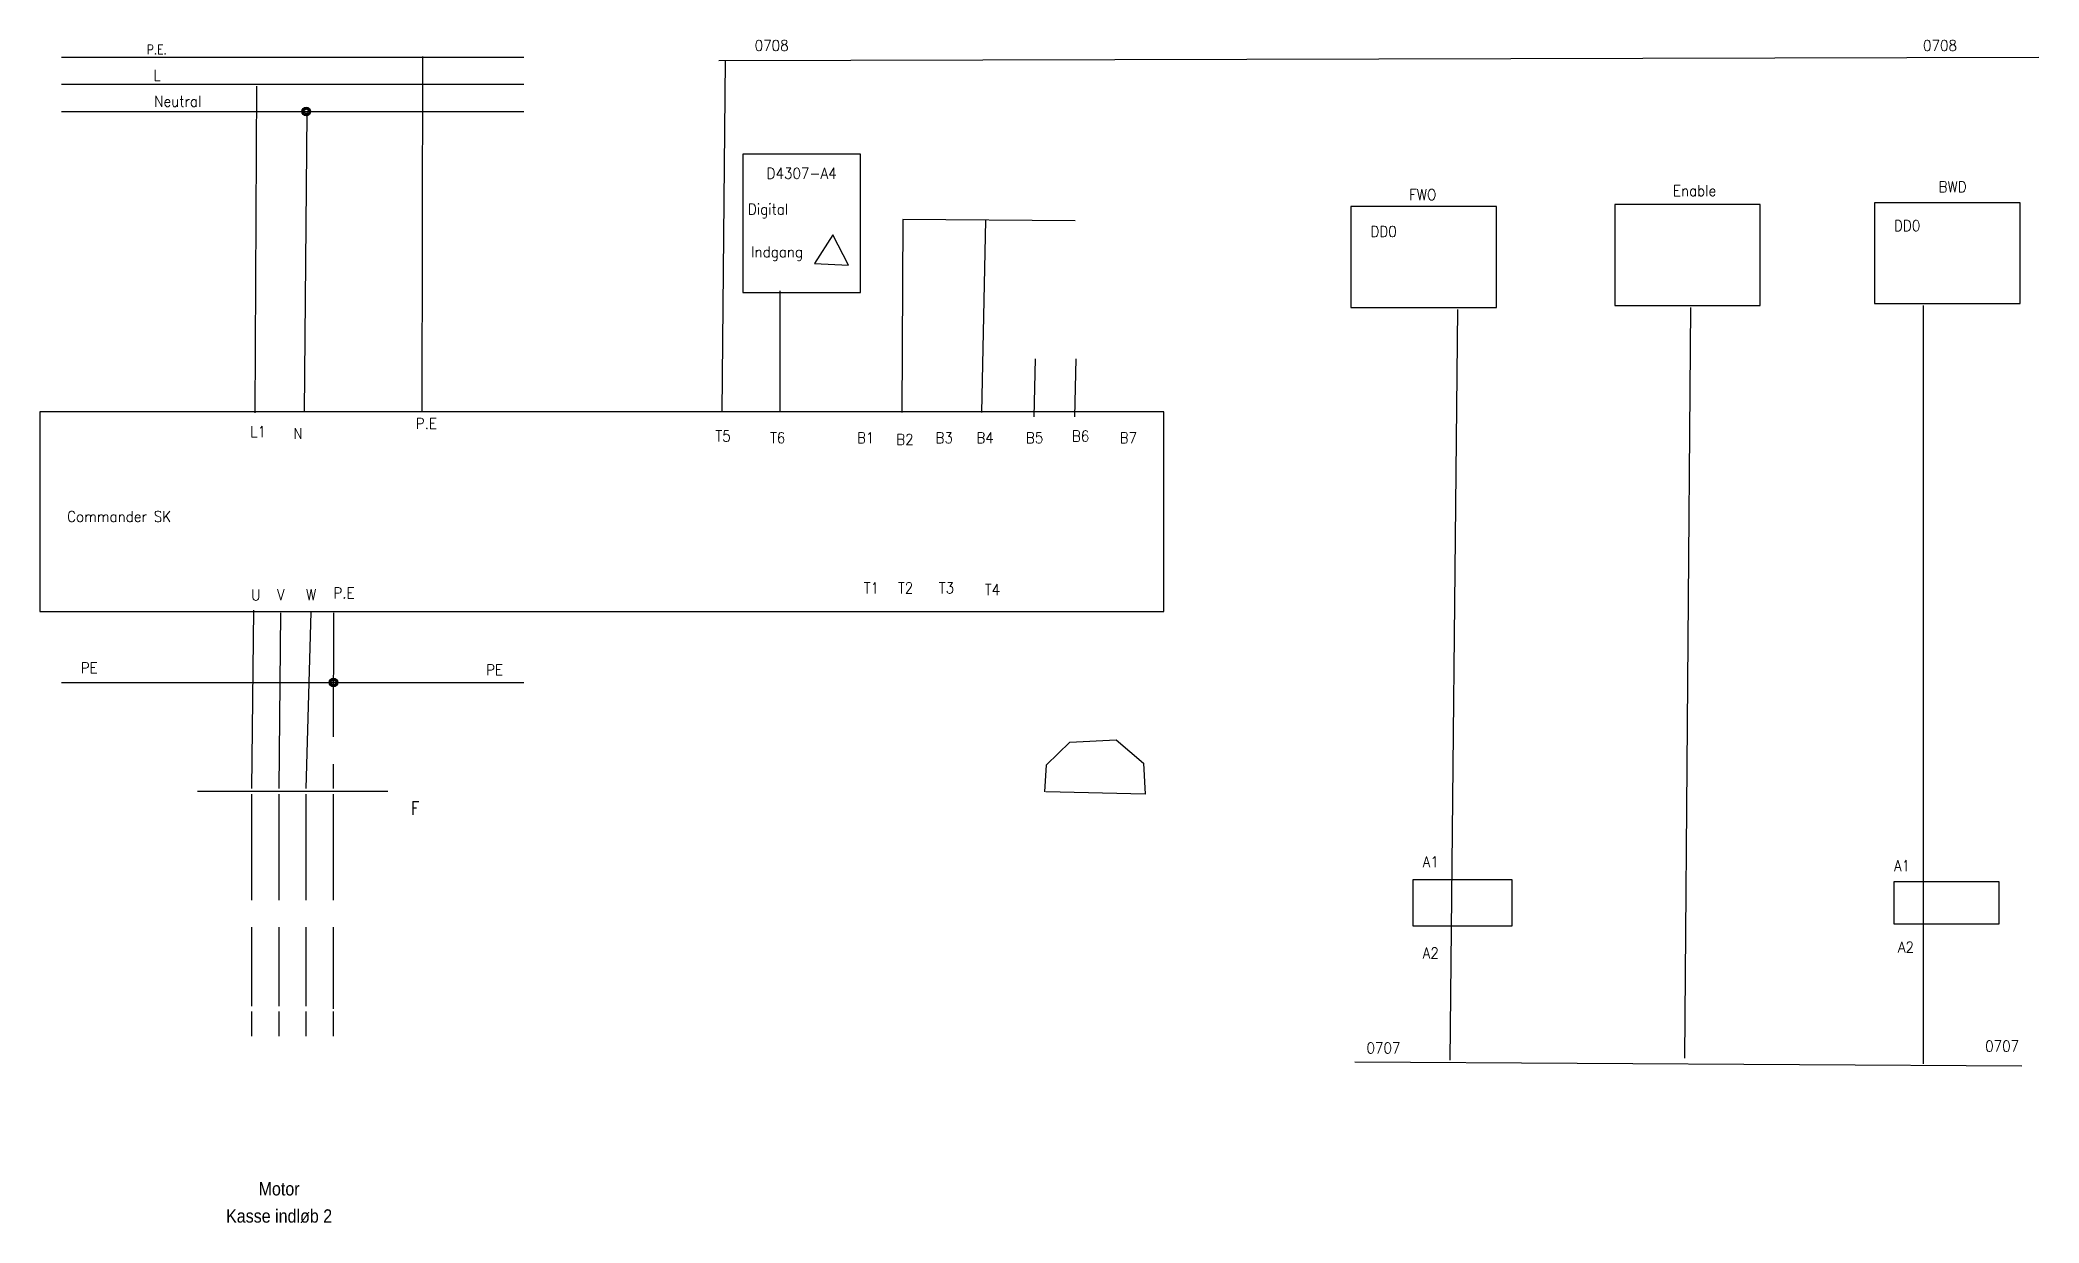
# Model space of a CAD drawing. Header units: millimetres. Extents: x 26 to 394, y 46 to 263.
import ezdxf
from ezdxf.enums import TextEntityAlignment as Align

# ---------------------------------------------------------------- set-up
doc = ezdxf.new("R2010")
doc.units = ezdxf.units.MM
doc.layers.get('0').update_dxf_attribs({"linetype": 'CONTINUOUS'})
doc.styles.add('CADDY_VECTORFONT1P', font='CADDY_VECTORFONT1P')
doc.styles.get("Standard").update_dxf_attribs({"font": 'standard'})

msp = doc.modelspace()

# ---------------------------------------------------------------- linework, layer by layer
at = {"linetype": 'CONTINUOUS'}
for p, q in [((30, 260), (65, 260)), ((65, 260), (115, 260)), ((30, 255), (70, 255)), ((70, 255), (115, 255)), ((30, 250), (75, 250)), ((75, 250), (115, 250)), ((65, 125.5), (65.36, 158.28)), ((70, 125.5), (70.31, 157.79)), ((75, 125.5), (75.92, 157.95)), ((80, 135), (80.05, 157.79)), ((30, 145), (80, 145)), ((80, 145), (115, 145)), ((80, 125.5), (80, 130)), ((55, 125), (90, 125)), ((65, 105), (65, 124.5)), ((70, 105), (70, 124.5)), ((75, 105), (75, 124.5)), ((80, 105), (80, 124.5)), ((65, 85.5), (65, 100)), ((70, 85.5), (70, 100)), ((75, 85.5), (75, 100)), ((80, 85), (80, 100)), ((65, 80), (65, 84.5)), ((70, 80), (70, 84.5)), ((75, 80), (75, 84.5)), ((80, 80), (80, 84.5))]:
    msp.add_line(p, q, dxfattribs=at)
at = {"linetype": 'CONTINUOUS', "lineweight": -3}
msp.add_line((96.39, 260.12), (96.22, 194.92), dxfattribs=at)
for p, q in [((150.86, 259.37), (393.6, 260)), ((151.48, 194.76), (152.11, 259.37)), ((65.85, 254.67), (65.52, 194.59)), ((75.1, 249.72), (74.6, 194.76)), ((184.68, 230.11), (184.48, 194.65)), ((216.38, 229.91), (184.68, 230.11)), ((199.19, 194.65), (199.98, 230.01)), ((171.83, 227.32), (168.42, 222.05)), ((174.69, 221.74), (171.83, 227.32)), ((168.42, 222.05), (174.69, 221.74)), ((162.15, 194.76), (162.15, 217.03)), ((286.7, 213.6), (285.28, 75.6)), ((329.49, 213.96), (328.43, 75.96)), ((372.29, 214.31), (372.29, 74.89)), ((208.83, 193.84), (209.07, 204.53)), ((208.83, 193.84), (209.07, 204.53)), ((216.34, 193.84), (216.58, 204.53)), ((216.34, 193.84), (216.58, 204.53)), ((267.8, 75.24), (390.47, 74.53))]:
    msp.add_line(p, q)
for points in [[(155.25, 216.72), (176.89, 216.72), (176.89, 242.12), (155.25, 242.12), (155.25, 216.72)], [(267.09, 213.96), (293.84, 213.96), (293.84, 232.5), (267.09, 232.5), (267.09, 213.96)], [(315.59, 214.31), (342.33, 214.31), (342.33, 232.86), (315.59, 232.86), (315.59, 214.31)], [(363.37, 214.67), (390.12, 214.67), (390.12, 233.21), (363.37, 233.21), (363.37, 214.67)], [(26.03, 158.07), (232.71, 158.07), (232.71, 194.76), (26.03, 194.76), (26.03, 158.07)], [(210.82, 124.88), (211.11, 129.87), (215.38, 134.01), (223.94, 134.44), (228.93, 130.16), (229.22, 124.45), (210.96, 124.88)]]:
    msp.add_lwpolyline(points)
for points in [[(278.5, 108.76), (296.69, 108.76), (296.69, 100.2), (278.5, 100.2)], [(366.94, 108.41), (386.19, 108.41), (386.19, 100.56), (366.94, 100.56)]]:
    msp.add_lwpolyline(points, close=True)
for centre, radius in [((75, 250), 0.8), ((75, 250), 0.6), ((75, 250), 0.4), ((80, 145), 0.8), ((80, 145), 0.6), ((80, 145), 0.4)]:
    msp.add_circle(centre, radius)

# ---------------------------------------------------------------- texts
at = {"width": 0.9}
for s, height, p in [('P.E.', 1.75, (47.5, 260.5)), ('F', 2.45, (95, 120.7))]:
    msp.add_text(s, height=height, dxfattribs=at).set_placement(p, align=Align.CENTER)
at = {"style": 'CADDY_VECTORFONT1P', "width": 0.9}
for s, p in [('Motor', (70, 50.7)), ('Kasse indløb 2', (70, 45.7))]:
    msp.add_text(s, height=2.45, dxfattribs=at).set_placement(p, align=Align.CENTER)
at = {"char_height": 2, "attachment_point": 1}
for s, insert, width in [('0708', (157.44, 263.13), 5.5556), ('0708', (372.28, 263.13), 5.5556), ('L', (46.87, 257.64), 0.8889), ('Neutral', (47.04, 252.86), 9.3333), ('D4307-A4', (159.64, 239.61), 12.8889), ('FWO', (277.79, 235.71), 5.5), ('Enable', (326.29, 236.42), 8), ('BWD', (375.14, 237.14), 5.7222), ('Digital', (156.19, 233.03), 7.7778), ('DD0', (270.66, 228.93), 4.4444), ('DD0', (366.94, 230), 4.4444), ('Indgang', (156.81, 225.19), 9.3333), ('L1', (64.7, 192.12), 2), ('N', (72.62, 191.79), 1.1111), ('P.E', (95.13, 193.63), 3.3333), ('T5', (150.23, 191.31), 2.6667), ('B6', (215.78, 191.31), 2.6667), ('T6', (160.26, 191), 2.6667), ('B1', (176.26, 191), 2.2222), ('B2', (183.47, 190.69), 2.6667), ('B3', (190.69, 191), 2.6667), ('B4', (198.21, 191), 2.8889), ('B5', (207.31, 191), 2.6667), ('B7', (224.56, 191), 2.6667), ('Commander SK', (31.02, 176.52), 19.0556), ('U', (64.86, 162.1), 1.1111), ('V', (69.63, 162.15), 1.3333), ('W', (74.96, 162.15), 1.7778), ('P.E', (79.98, 162.46), 3.3333), ('T1', (177.51, 163.4), 2.2222), ('T2', (183.79, 163.4), 2.6667), ('T3', (191.31, 163.4), 2.6667), ('T4', (199.78, 163.09), 2.8889), ('PE', (33.52, 148.7), 2.6667), ('PE', (108.05, 148.34), 2.6667), ('A1', (280.28, 113.04), 2.4444), ('A1', (366.94, 112.33), 2.4444), ('A2', (280.28, 96.28), 2.8889), ('A2', (367.65, 97.35), 2.8889), ('0707', (269.94, 78.81), 5.5556), ('0707', (383.7, 79.16), 5.5556)]:
    msp.add_mtext(s, dxfattribs=dict(at, insert=insert, width=width))

doc.saveas('drawing.dxf')
